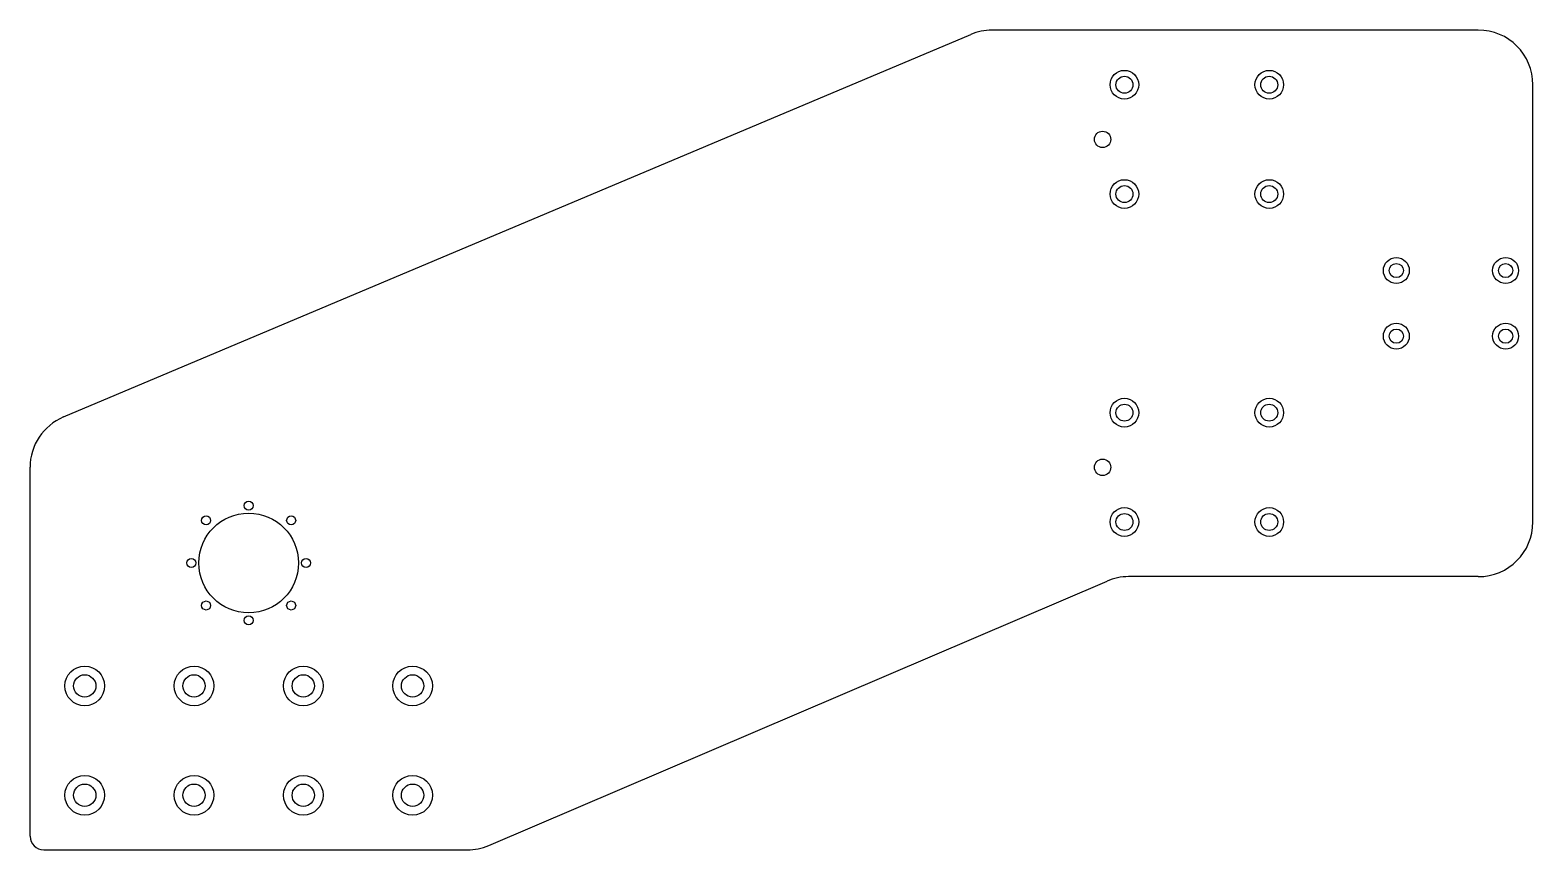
# Model space of a CAD drawing. Header units: millimetres. Extents: x 22 to 572, y 60 to 360.
import ezdxf

# ---------------------------------------------------------------- set-up
doc = ezdxf.new("R2010")
doc.units = ezdxf.units.MM
doc.layers.add('View002', color=7, linetype='CONTINUOUS')

msp = doc.modelspace()

# ---------------------------------------------------------------- linework, layer by layer
at = {"layer": 'View002'}
for p, q in [((34.2346, 218.388), (366.235, 358.388)), ((552.006, 359.96), (374.006, 359.96)), ((572.006, 179.96), (572.006, 339.96)), ((22.0057, 64.9598), (22.0057, 199.96)), ((552.006, 159.96), (424.006, 159.96)), ((189.871, 61.5711), (416.141, 158.348)), ((27.0057, 59.9598), (182.006, 59.9598))]:
    msp.add_line(p, q, dxfattribs=at)
for centre, radius in [((422.506, 339.96), 5.25), ((422.506, 339.96), 3.1), ((475.506, 339.96), 5.25), ((475.506, 339.96), 3.1), ((414.506, 319.96), 3), ((422.506, 299.96), 5.25), ((422.506, 299.96), 3.1), ((475.506, 299.96), 5.25), ((475.506, 299.96), 3.1), ((522.006, 271.96), 4.75), ((562.006, 271.96), 4.75), ((522.006, 271.96), 2.6), ((562.006, 271.96), 2.6), ((522.006, 247.96), 4.75), ((522.006, 247.96), 2.6), ((562.006, 247.96), 4.75), ((562.006, 247.96), 2.6), ((422.506, 219.96), 5.25), ((422.506, 219.96), 3.1), ((475.506, 219.96), 5.25), ((475.506, 219.96), 3.1), ((414.506, 199.96), 3), ((102.006, 185.96), 1.65), ((102.006, 164.96), 18.25), ((86.4493, 180.516), 1.65), ((117.562, 180.516), 1.65), ((422.506, 179.96), 5.25), ((422.506, 179.96), 3.1), ((475.506, 179.96), 5.25), ((475.506, 179.96), 3.1), ((81.0057, 164.96), 1.65), ((123.006, 164.96), 1.65), ((86.4493, 149.403), 1.65), ((117.562, 149.403), 1.65), ((102.006, 143.96), 1.65), ((42.0057, 119.96), 7.25), ((82.0057, 119.96), 7.25), ((122.006, 119.96), 7.25), ((162.006, 119.96), 7.25), ((42.0057, 119.96), 4.1), ((82.0057, 119.96), 4.1), ((122.006, 119.96), 4.1), ((162.006, 119.96), 4.1), ((42.0057, 79.9598), 7.25), ((42.0057, 79.9598), 4.1), ((82.0057, 79.9598), 7.25), ((82.0057, 79.9598), 4.1), ((122.006, 79.9598), 7.25), ((122.006, 79.9598), 4.1), ((162.006, 79.9598), 7.25), ((162.006, 79.9598), 4.1)]:
    msp.add_circle(centre, radius, dxfattribs=at)
for centre, radius, start, end in [((374.006, 339.96), 20, 90, 112.865), ((552.006, 339.96), 20, 0, 90), ((42.0057, 199.96), 20, 112.865, -180), ((552.006, 179.96), 20, -90, 0), ((424.006, 139.96), 20, 90, 113.157), ((27.0057, 64.9598), 5, 180, -90), ((182.006, 79.9598), 20, -90, -66.8433)]:
    msp.add_arc(centre, radius, start, end, dxfattribs=at)

doc.saveas('drawing.dxf')
